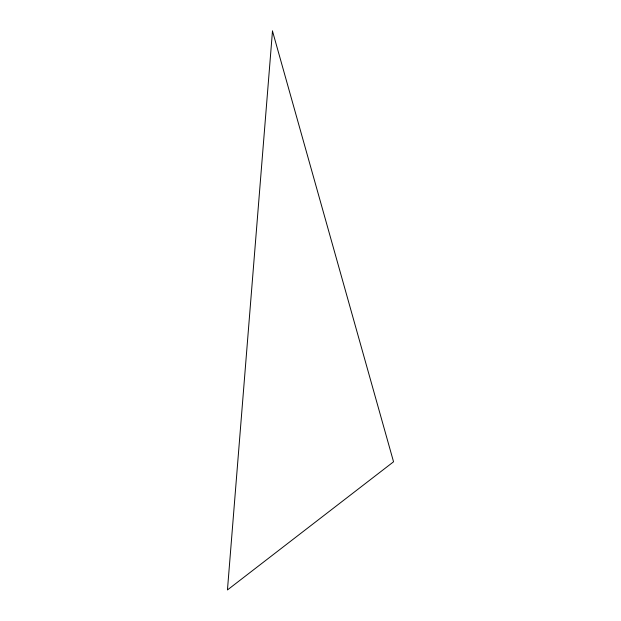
<?xml version="1.0" encoding="UTF-8"?>
<svg xmlns="http://www.w3.org/2000/svg" width="621" height="621" viewBox="0 0 621 621"><rect width="100%" height="100%" fill="white"/><g stroke="black" fill="none" stroke-linecap="round" stroke-linejoin="round"><path stroke-width="0.93" d="M272.479 31.05L227.449 589.95L393.551 461.791L272.479 31.05"/></g></svg>
